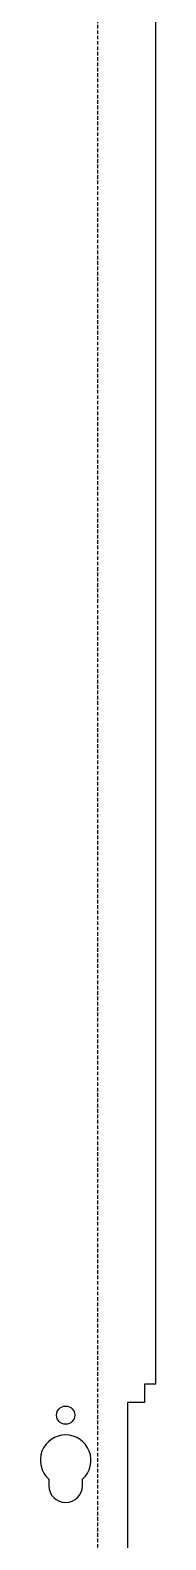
# Model space of a CAD drawing. Header units: millimetres. Extents: x 228 to 755, y -1078 to 1078.
# Drawn here: x 714 to 755, y -19 to 517 of the extents above; entities that cross this region are included whole.
import ezdxf

# ---------------------------------------------------------------- set-up
doc = ezdxf.new("R2010")
doc.units = ezdxf.units.MM
doc.linetypes.add('HIDDEN', pattern=[1.905, 1.27, -0.635])
doc.layers.add('BEND-UP', color=5, linetype='HIDDEN')

msp = doc.modelspace()

# ---------------------------------------------------------------- linework, layer by layer
for p, q in [((755.24, 36), (755.24, 964)), ((755.24, 36), (751.24, 36)), ((751.24, 36), (751.24, 29.5)), ((751.24, 29.5), (745.24, 29.5)), ((745.24, 29.5), (745.24, -29.5)), ((717.25, 2.29), (717.25, 0)), ((729.25, 0), (729.25, 2.29))]:
    msp.add_line(p, q)
msp.add_circle((723.25, 25), 3.25)
for centre, radius, start, end in [((723.25, 9), 9, 311.8103, 228.1897), ((723.25, 0), 6, 180, 0)]:
    msp.add_arc(centre, radius, start, end)
at = {"layer": 'BEND-UP'}
msp.add_line((734.74, -1044.99), (734.74, 1043.5), dxfattribs=at)

doc.saveas('drawing.dxf')
